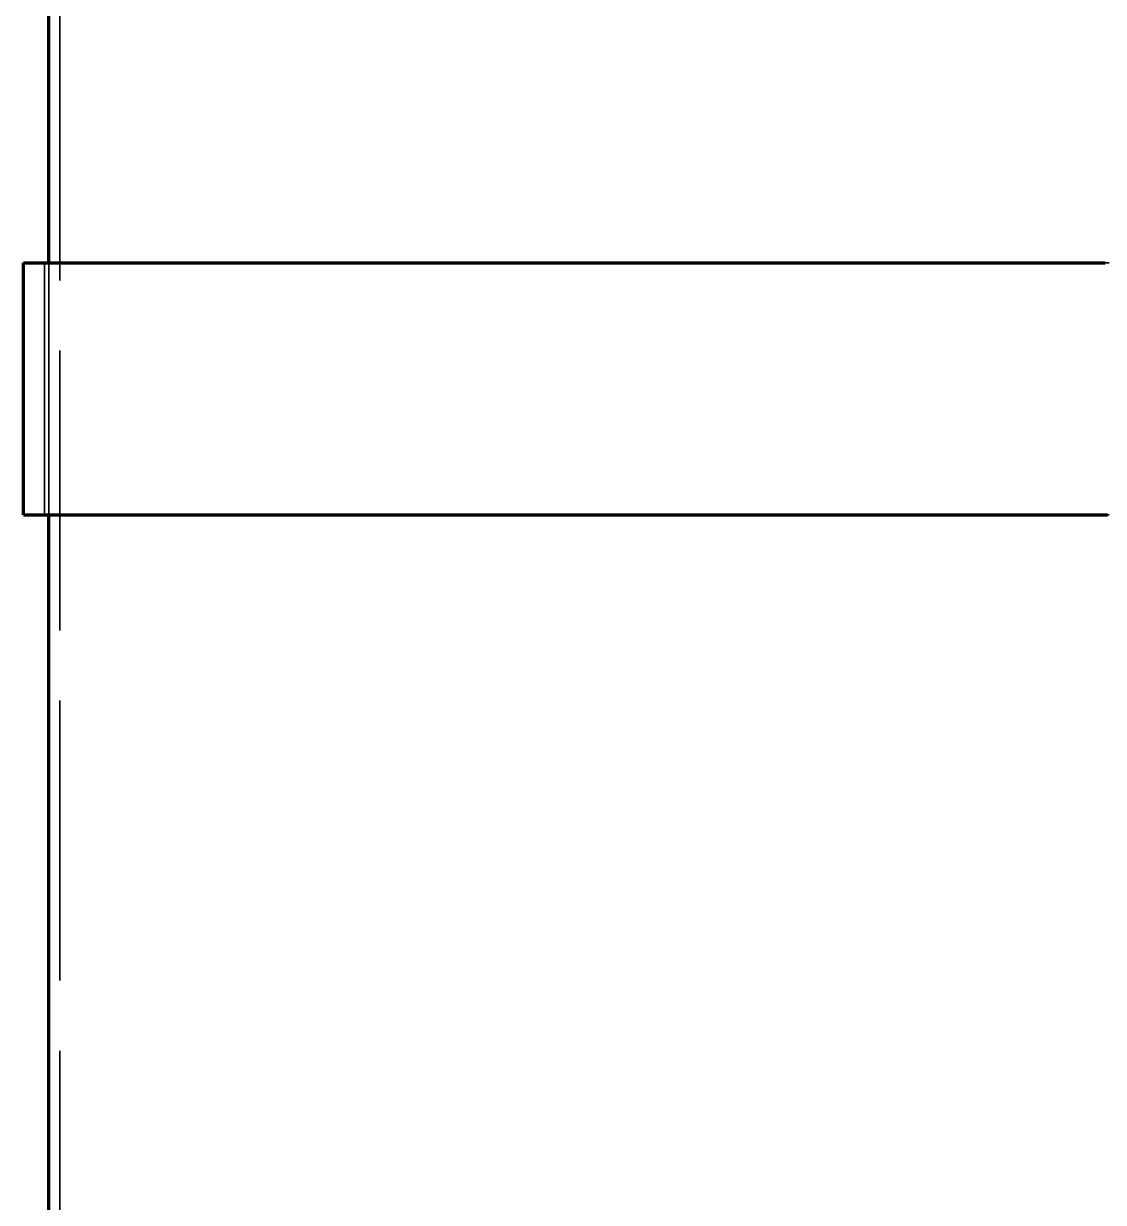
# Model space of a CAD drawing. Header units: millimetres. Extents: x 0 to 2208, y 0 to 420.
# Drawn here: x 169.47 to 184.89, y 140.17 to 157 of the extents above; entities that cross this region are included whole.
import ezdxf

# ---------------------------------------------------------------- set-up
doc = ezdxf.new("R2010")
doc.units = ezdxf.units.MM
doc.linetypes.add('IRAM-E-TRAZOS', pattern=[5, 4, -1])
doc.layers.add('01-VISIBLE', color=7, linetype='CONTINUOUS', lineweight=70)
doc.layers.add('02-OCULTA', color=4, linetype='IRAM-E-TRAZOS', lineweight=35)

msp = doc.modelspace()

# ---------------------------------------------------------------- linework, layer by layer
at = {"layer": '01-VISIBLE'}
for p, q in [((169.827, 153.585), (169.827, 173.935)), ((169.467, 149.985), (169.467, 153.585)), ((169.827, 126.155), (169.827, 149.985))]:
    msp.add_line(p, q, dxfattribs=at)
for points in [[(169.467, 153.585), (169.567, 153.585), (169.668, 153.585), (169.768, 153.585), (169.868, 153.585), (169.969, 153.585), (170.069, 153.585), (170.169, 153.585), (170.27, 153.585), (170.37, 153.585), (170.471, 153.585), (170.571, 153.585), (170.671, 153.585), (170.772, 153.585), (170.872, 153.585), (170.972, 153.585), (171.073, 153.585), (171.173, 153.585), (171.273, 153.585), (171.374, 153.585), (171.474, 153.585), (171.574, 153.585), (171.675, 153.585), (171.775, 153.585), (171.875, 153.585), (171.976, 153.585), (172.076, 153.585), (172.176, 153.585), (172.277, 153.585), (172.377, 153.585), (172.478, 153.585), (172.578, 153.585), (172.678, 153.585), (172.779, 153.585), (172.879, 153.585), (172.979, 153.585), (173.08, 153.585), (173.18, 153.585), (173.28, 153.585), (173.381, 153.585), (173.481, 153.585), (173.581, 153.585), (173.682, 153.585), (173.782, 153.585), (173.882, 153.585), (173.983, 153.585), (174.083, 153.585), (174.183, 153.585), (174.284, 153.585), (174.384, 153.585), (174.485, 153.585), (174.585, 153.585), (174.685, 153.585), (174.786, 153.585), (174.886, 153.585), (174.986, 153.585), (175.087, 153.585), (175.187, 153.585), (175.287, 153.585), (175.388, 153.585), (175.488, 153.585), (175.588, 153.585), (175.689, 153.585), (175.789, 153.585), (175.889, 153.585), (175.99, 153.585), (176.09, 153.585), (176.191, 153.585), (176.291, 153.585), (176.391, 153.585), (176.492, 153.585), (176.592, 153.585), (176.692, 153.585), (176.793, 153.585), (176.893, 153.585), (176.993, 153.585), (177.094, 153.585), (177.194, 153.585), (177.294, 153.585), (177.395, 153.585), (177.495, 153.585), (177.595, 153.585), (177.696, 153.585), (177.796, 153.585), (177.896, 153.585), (177.997, 153.585), (178.097, 153.585), (178.198, 153.585), (178.298, 153.585), (178.398, 153.585), (178.499, 153.585), (178.599, 153.585), (178.699, 153.585), (178.8, 153.585), (178.9, 153.585), (179, 153.585), (179.101, 153.585), (179.201, 153.585), (179.301, 153.585), (179.402, 153.585), (179.502, 153.585), (179.602, 153.585), (179.703, 153.585), (179.803, 153.585), (179.903, 153.585), (180.004, 153.585), (180.104, 153.585), (180.205, 153.585), (180.305, 153.585), (180.405, 153.585), (180.506, 153.585), (180.606, 153.585), (180.706, 153.585), (180.807, 153.585), (180.907, 153.585), (181.007, 153.585), (181.108, 153.585), (181.208, 153.585), (181.308, 153.585), (181.409, 153.585), (181.509, 153.585), (181.609, 153.585), (181.71, 153.585), (181.81, 153.585), (181.911, 153.585), (182.011, 153.585), (182.111, 153.585), (182.212, 153.585), (182.312, 153.585), (182.412, 153.585), (182.513, 153.585), (182.613, 153.585), (182.713, 153.585), (182.814, 153.585), (182.914, 153.585), (183.014, 153.585), (183.115, 153.585), (183.215, 153.585), (183.315, 153.585), (183.416, 153.585), (183.516, 153.585), (183.616, 153.585), (183.717, 153.585), (183.817, 153.585), (183.918, 153.585), (184.018, 153.585), (184.118, 153.585), (184.219, 153.585), (184.319, 153.585), (184.419, 153.585), (184.52, 153.585), (184.62, 153.585), (184.72, 153.585), (184.821, 153.585), (184.921, 153.585)], [(169.467, 149.985), (169.568, 149.985), (169.668, 149.985), (169.769, 149.985), (169.869, 149.985), (169.97, 149.985), (170.07, 149.985), (170.171, 149.985), (170.271, 149.985), (170.372, 149.985), (170.473, 149.985), (170.573, 149.985), (170.674, 149.985), (170.774, 149.985), (170.875, 149.985), (170.975, 149.985), (171.076, 149.985), (171.176, 149.985), (171.277, 149.985), (171.377, 149.985), (171.478, 149.985), (171.579, 149.985), (171.679, 149.985), (171.78, 149.985), (171.88, 149.985), (171.981, 149.985), (172.081, 149.985), (172.182, 149.985), (172.282, 149.985), (172.383, 149.985), (172.484, 149.985), (172.584, 149.985), (172.685, 149.985), (172.785, 149.985), (172.886, 149.985), (172.986, 149.985), (173.087, 149.985), (173.187, 149.985), (173.288, 149.985), (173.388, 149.985), (173.489, 149.985), (173.59, 149.985), (173.69, 149.985), (173.791, 149.985), (173.891, 149.985), (173.992, 149.985), (174.092, 149.985), (174.193, 149.985), (174.293, 149.985), (174.394, 149.985), (174.495, 149.985), (174.595, 149.985), (174.696, 149.985), (174.796, 149.985), (174.897, 149.985), (174.997, 149.985), (175.098, 149.985), (175.198, 149.985), (175.299, 149.985), (175.399, 149.985), (175.5, 149.985), (175.601, 149.985), (175.701, 149.985), (175.802, 149.985), (175.902, 149.985), (176.003, 149.985), (176.103, 149.985), (176.204, 149.985), (176.304, 149.985), (176.405, 149.985), (176.506, 149.985), (176.606, 149.985), (176.707, 149.985), (176.807, 149.985), (176.908, 149.985), (177.008, 149.985), (177.109, 149.985), (177.209, 149.985), (177.31, 149.985), (177.411, 149.985), (177.511, 149.985), (177.612, 149.985), (177.712, 149.985), (177.813, 149.985), (177.913, 149.985), (178.014, 149.985), (178.114, 149.985), (178.215, 149.985), (178.315, 149.985), (178.416, 149.985), (178.517, 149.985), (178.617, 149.985), (178.718, 149.985), (178.818, 149.985), (178.919, 149.985), (179.019, 149.985), (179.12, 149.985), (179.22, 149.985), (179.321, 149.985), (179.422, 149.985), (179.522, 149.985), (179.623, 149.985), (179.723, 149.985), (179.824, 149.985), (179.924, 149.985), (180.025, 149.985), (180.125, 149.985), (180.226, 149.985), (180.326, 149.985), (180.427, 149.985), (180.528, 149.985), (180.628, 149.985), (180.729, 149.985), (180.829, 149.985), (180.93, 149.985), (181.03, 149.985), (181.131, 149.985), (181.231, 149.985), (181.332, 149.985), (181.433, 149.985), (181.533, 149.985), (181.634, 149.985), (181.734, 149.985), (181.835, 149.985), (181.935, 149.985), (182.036, 149.985), (182.136, 149.985), (182.237, 149.985), (182.338, 149.985), (182.438, 149.985), (182.539, 149.985), (182.639, 149.985), (182.74, 149.985), (182.84, 149.985), (182.941, 149.985), (183.041, 149.985), (183.142, 149.985), (183.242, 149.985), (183.343, 149.985), (183.444, 149.985), (183.544, 149.985), (183.645, 149.985), (183.745, 149.985), (183.846, 149.985), (183.946, 149.985), (184.047, 149.985), (184.147, 149.985), (184.248, 149.985), (184.349, 149.985), (184.449, 149.985), (184.55, 149.985), (184.65, 149.985), (184.751, 149.985), (184.851, 149.985), (184.952, 149.985)]]:
    msp.add_lwpolyline(points, dxfattribs=at)
at = {"layer": '02-OCULTA'}
for p, q in [((169.987, 123.335), (169.987, 217.535)), ((169.767, 149.985), (169.767, 153.585)), ((169.827, 149.985), (169.827, 153.585))]:
    msp.add_line(p, q, dxfattribs=at)
for points in [[(184.915, 153.585), (184.815, 153.585), (184.714, 153.585), (184.614, 153.585), (184.514, 153.585), (184.413, 153.585), (184.313, 153.585), (184.213, 153.585), (184.112, 153.585), (184.012, 153.585), (183.912, 153.585), (183.811, 153.585), (183.711, 153.585), (183.611, 153.585), (183.511, 153.585), (183.41, 153.585), (183.31, 153.585), (183.21, 153.585), (183.109, 153.585), (183.009, 153.585), (182.909, 153.585), (182.808, 153.585), (182.708, 153.585), (182.608, 153.585), (182.507, 153.585), (182.407, 153.585), (182.307, 153.585), (182.206, 153.585), (182.106, 153.585), (182.006, 153.585), (181.906, 153.585), (181.805, 153.585), (181.705, 153.585), (181.605, 153.585), (181.504, 153.585), (181.404, 153.585), (181.304, 153.585), (181.203, 153.585), (181.103, 153.585), (181.003, 153.585), (180.902, 153.585), (180.802, 153.585), (180.702, 153.585), (180.602, 153.585), (180.501, 153.585), (180.401, 153.585), (180.301, 153.585), (180.2, 153.585), (180.1, 153.585), (180, 153.585), (179.899, 153.585), (179.799, 153.585), (179.699, 153.585), (179.598, 153.585), (179.498, 153.585), (179.398, 153.585), (179.297, 153.585), (179.197, 153.585), (179.097, 153.585), (178.997, 153.585), (178.896, 153.585), (178.796, 153.585), (178.696, 153.585), (178.595, 153.585), (178.495, 153.585), (178.395, 153.585), (178.294, 153.585), (178.194, 153.585), (178.094, 153.585), (177.993, 153.585), (177.893, 153.585), (177.793, 153.585), (177.692, 153.585), (177.592, 153.585), (177.492, 153.585), (177.392, 153.585), (177.291, 153.585), (177.191, 153.585), (177.091, 153.585), (176.99, 153.585), (176.89, 153.585), (176.79, 153.585), (176.689, 153.585), (176.589, 153.585), (176.489, 153.585), (176.388, 153.585), (176.288, 153.585), (176.188, 153.585), (176.088, 153.585), (175.987, 153.585), (175.887, 153.585), (175.787, 153.585), (175.686, 153.585), (175.586, 153.585), (175.486, 153.585), (175.385, 153.585), (175.285, 153.585), (175.185, 153.585), (175.084, 153.585), (174.984, 153.585), (174.884, 153.585), (174.783, 153.585), (174.683, 153.585), (174.583, 153.585), (174.483, 153.585), (174.382, 153.585), (174.282, 153.585), (174.182, 153.585), (174.081, 153.585), (173.981, 153.585), (173.881, 153.585), (173.78, 153.585), (173.68, 153.585), (173.58, 153.585), (173.479, 153.585), (173.379, 153.585), (173.279, 153.585), (173.179, 153.585), (173.078, 153.585), (172.978, 153.585), (172.878, 153.585), (172.777, 153.585), (172.677, 153.585), (172.577, 153.585), (172.476, 153.585), (172.376, 153.585), (172.276, 153.585), (172.175, 153.585), (172.075, 153.585), (171.975, 153.585), (171.874, 153.585), (171.774, 153.585), (171.674, 153.585), (171.574, 153.585), (171.473, 153.585), (171.373, 153.585), (171.273, 153.585), (171.172, 153.585), (171.072, 153.585), (170.972, 153.585), (170.871, 153.585), (170.771, 153.585), (170.671, 153.585), (170.57, 153.585), (170.47, 153.585), (170.37, 153.585), (170.269, 153.585), (170.169, 153.585), (170.069, 153.585), (169.969, 153.585), (169.868, 153.585), (169.768, 153.585), (169.668, 153.585), (169.567, 153.585), (169.467, 153.585)], [(184.975, 153.585), (184.875, 153.585), (184.775, 153.585), (184.675, 153.585), (184.575, 153.585), (184.475, 153.585), (184.375, 153.585), (184.275, 153.585), (184.175, 153.585), (184.075, 153.585), (183.974, 153.585), (183.874, 153.585), (183.774, 153.585), (183.674, 153.585), (183.574, 153.585), (183.474, 153.585), (183.374, 153.585), (183.274, 153.585), (183.174, 153.585), (183.074, 153.585), (182.974, 153.585), (182.874, 153.585), (182.774, 153.585), (182.674, 153.585), (182.574, 153.585), (182.474, 153.585), (182.374, 153.585), (182.274, 153.585), (182.174, 153.585), (182.073, 153.585), (181.973, 153.585), (181.873, 153.585), (181.773, 153.585), (181.673, 153.585), (181.573, 153.585), (181.473, 153.585), (181.373, 153.585), (181.273, 153.585), (181.173, 153.585), (181.073, 153.585), (180.973, 153.585), (180.873, 153.585), (180.773, 153.585), (180.673, 153.585), (180.573, 153.585), (180.473, 153.585), (180.373, 153.585), (180.273, 153.585), (180.172, 153.585), (180.072, 153.585), (179.972, 153.585), (179.872, 153.585), (179.772, 153.585), (179.672, 153.585), (179.572, 153.585), (179.472, 153.585), (179.372, 153.585), (179.272, 153.585), (179.172, 153.585), (179.072, 153.585), (178.972, 153.585), (178.872, 153.585), (178.772, 153.585), (178.672, 153.585), (178.572, 153.585), (178.472, 153.585), (178.372, 153.585), (178.271, 153.585), (178.171, 153.585), (178.071, 153.585), (177.971, 153.585), (177.871, 153.585), (177.771, 153.585), (177.671, 153.585), (177.571, 153.585), (177.471, 153.585), (177.371, 153.585), (177.271, 153.585), (177.171, 153.585), (177.071, 153.585), (176.971, 153.585), (176.871, 153.585), (176.771, 153.585), (176.671, 153.585), (176.571, 153.585), (176.471, 153.585), (176.37, 153.585), (176.27, 153.585), (176.17, 153.585), (176.07, 153.585), (175.97, 153.585), (175.87, 153.585), (175.77, 153.585), (175.67, 153.585), (175.57, 153.585), (175.47, 153.585), (175.37, 153.585), (175.27, 153.585), (175.17, 153.585), (175.07, 153.585), (174.97, 153.585), (174.87, 153.585), (174.77, 153.585), (174.67, 153.585), (174.57, 153.585), (174.469, 153.585), (174.369, 153.585), (174.269, 153.585), (174.169, 153.585), (174.069, 153.585), (173.969, 153.585), (173.869, 153.585), (173.769, 153.585), (173.669, 153.585), (173.569, 153.585), (173.469, 153.585), (173.369, 153.585), (173.269, 153.585), (173.169, 153.585), (173.069, 153.585), (172.969, 153.585), (172.869, 153.585), (172.769, 153.585), (172.669, 153.585), (172.568, 153.585), (172.468, 153.585), (172.368, 153.585), (172.268, 153.585), (172.168, 153.585), (172.068, 153.585), (171.968, 153.585), (171.868, 153.585), (171.768, 153.585), (171.668, 153.585), (171.568, 153.585), (171.468, 153.585), (171.368, 153.585), (171.268, 153.585), (171.168, 153.585), (171.068, 153.585), (170.968, 153.585), (170.868, 153.585), (170.768, 153.585), (170.667, 153.585), (170.567, 153.585), (170.467, 153.585), (170.367, 153.585), (170.267, 153.585), (170.167, 153.585), (170.067, 153.585), (169.967, 153.585), (169.867, 153.585), (169.767, 153.585)], [(169.767, 153.585), (169.867, 153.585), (169.968, 153.585), (170.068, 153.585), (170.168, 153.585), (170.269, 153.585), (170.369, 153.585), (170.469, 153.585), (170.57, 153.585), (170.67, 153.585), (170.77, 153.585), (170.87, 153.585), (170.971, 153.585), (171.071, 153.585), (171.171, 153.585), (171.272, 153.585), (171.372, 153.585), (171.472, 153.585), (171.573, 153.585), (171.673, 153.585), (171.773, 153.585), (171.874, 153.585), (171.974, 153.585), (172.074, 153.585), (172.175, 153.585), (172.275, 153.585), (172.375, 153.585), (172.476, 153.585), (172.576, 153.585), (172.676, 153.585), (172.776, 153.585), (172.877, 153.585), (172.977, 153.585), (173.077, 153.585), (173.178, 153.585), (173.278, 153.585), (173.378, 153.585), (173.479, 153.585), (173.579, 153.585), (173.679, 153.585), (173.78, 153.585), (173.88, 153.585), (173.98, 153.585), (174.081, 153.585), (174.181, 153.585), (174.281, 153.585), (174.382, 153.585), (174.482, 153.585), (174.582, 153.585), (174.682, 153.585), (174.783, 153.585), (174.883, 153.585), (174.983, 153.585), (175.084, 153.585), (175.184, 153.585), (175.284, 153.585), (175.385, 153.585), (175.485, 153.585), (175.585, 153.585), (175.686, 153.585), (175.786, 153.585), (175.886, 153.585), (175.987, 153.585), (176.087, 153.585), (176.187, 153.585), (176.288, 153.585), (176.388, 153.585), (176.488, 153.585), (176.588, 153.585), (176.689, 153.585), (176.789, 153.585), (176.889, 153.585), (176.99, 153.585), (177.09, 153.585), (177.19, 153.585), (177.291, 153.585), (177.391, 153.585), (177.491, 153.585), (177.592, 153.585), (177.692, 153.585), (177.792, 153.585), (177.893, 153.585), (177.993, 153.585), (178.093, 153.585), (178.194, 153.585), (178.294, 153.585), (178.394, 153.585), (178.494, 153.585), (178.595, 153.585), (178.695, 153.585), (178.795, 153.585), (178.896, 153.585), (178.996, 153.585), (179.096, 153.585), (179.197, 153.585), (179.297, 153.585), (179.397, 153.585), (179.498, 153.585), (179.598, 153.585), (179.698, 153.585), (179.799, 153.585), (179.899, 153.585), (179.999, 153.585), (180.1, 153.585), (180.2, 153.585), (180.3, 153.585), (180.4, 153.585), (180.501, 153.585), (180.601, 153.585), (180.701, 153.585), (180.802, 153.585), (180.902, 153.585), (181.002, 153.585), (181.103, 153.585), (181.203, 153.585), (181.303, 153.585), (181.404, 153.585), (181.504, 153.585), (181.604, 153.585), (181.705, 153.585), (181.805, 153.585), (181.905, 153.585), (182.006, 153.585), (182.106, 153.585), (182.206, 153.585), (182.306, 153.585), (182.407, 153.585), (182.507, 153.585), (182.607, 153.585), (182.708, 153.585), (182.808, 153.585), (182.908, 153.585), (183.009, 153.585), (183.109, 153.585), (183.209, 153.585), (183.31, 153.585), (183.41, 153.585), (183.51, 153.585), (183.611, 153.585), (183.711, 153.585), (183.811, 153.585), (183.912, 153.585), (184.012, 153.585), (184.112, 153.585), (184.212, 153.585), (184.313, 153.585), (184.413, 153.585), (184.513, 153.585), (184.614, 153.585), (184.714, 153.585), (184.814, 153.585), (184.915, 153.585)], [(184.915, 149.985), (184.815, 149.985), (184.714, 149.985), (184.614, 149.985), (184.514, 149.985), (184.413, 149.985), (184.313, 149.985), (184.213, 149.985), (184.112, 149.985), (184.012, 149.985), (183.912, 149.985), (183.811, 149.985), (183.711, 149.985), (183.611, 149.985), (183.511, 149.985), (183.41, 149.985), (183.31, 149.985), (183.21, 149.985), (183.109, 149.985), (183.009, 149.985), (182.909, 149.985), (182.808, 149.985), (182.708, 149.985), (182.608, 149.985), (182.507, 149.985), (182.407, 149.985), (182.307, 149.985), (182.206, 149.985), (182.106, 149.985), (182.006, 149.985), (181.906, 149.985), (181.805, 149.985), (181.705, 149.985), (181.605, 149.985), (181.504, 149.985), (181.404, 149.985), (181.304, 149.985), (181.203, 149.985), (181.103, 149.985), (181.003, 149.985), (180.902, 149.985), (180.802, 149.985), (180.702, 149.985), (180.602, 149.985), (180.501, 149.985), (180.401, 149.985), (180.301, 149.985), (180.2, 149.985), (180.1, 149.985), (180, 149.985), (179.899, 149.985), (179.799, 149.985), (179.699, 149.985), (179.598, 149.985), (179.498, 149.985), (179.398, 149.985), (179.297, 149.985), (179.197, 149.985), (179.097, 149.985), (178.997, 149.985), (178.896, 149.985), (178.796, 149.985), (178.696, 149.985), (178.595, 149.985), (178.495, 149.985), (178.395, 149.985), (178.294, 149.985), (178.194, 149.985), (178.094, 149.985), (177.993, 149.985), (177.893, 149.985), (177.793, 149.985), (177.692, 149.985), (177.592, 149.985), (177.492, 149.985), (177.392, 149.985), (177.291, 149.985), (177.191, 149.985), (177.091, 149.985), (176.99, 149.985), (176.89, 149.985), (176.79, 149.985), (176.689, 149.985), (176.589, 149.985), (176.489, 149.985), (176.388, 149.985), (176.288, 149.985), (176.188, 149.985), (176.088, 149.985), (175.987, 149.985), (175.887, 149.985), (175.787, 149.985), (175.686, 149.985), (175.586, 149.985), (175.486, 149.985), (175.385, 149.985), (175.285, 149.985), (175.185, 149.985), (175.084, 149.985), (174.984, 149.985), (174.884, 149.985), (174.783, 149.985), (174.683, 149.985), (174.583, 149.985), (174.483, 149.985), (174.382, 149.985), (174.282, 149.985), (174.182, 149.985), (174.081, 149.985), (173.981, 149.985), (173.881, 149.985), (173.78, 149.985), (173.68, 149.985), (173.58, 149.985), (173.479, 149.985), (173.379, 149.985), (173.279, 149.985), (173.179, 149.985), (173.078, 149.985), (172.978, 149.985), (172.878, 149.985), (172.777, 149.985), (172.677, 149.985), (172.577, 149.985), (172.476, 149.985), (172.376, 149.985), (172.276, 149.985), (172.175, 149.985), (172.075, 149.985), (171.975, 149.985), (171.874, 149.985), (171.774, 149.985), (171.674, 149.985), (171.574, 149.985), (171.473, 149.985), (171.373, 149.985), (171.273, 149.985), (171.172, 149.985), (171.072, 149.985), (170.972, 149.985), (170.871, 149.985), (170.771, 149.985), (170.671, 149.985), (170.57, 149.985), (170.47, 149.985), (170.37, 149.985), (170.269, 149.985), (170.169, 149.985), (170.069, 149.985), (169.969, 149.985), (169.868, 149.985), (169.768, 149.985), (169.668, 149.985), (169.567, 149.985), (169.467, 149.985)], [(184.915, 149.985), (184.814, 149.985), (184.714, 149.985), (184.614, 149.985), (184.513, 149.985), (184.413, 149.985), (184.313, 149.985), (184.212, 149.985), (184.112, 149.985), (184.012, 149.985), (183.912, 149.985), (183.811, 149.985), (183.711, 149.985), (183.611, 149.985), (183.51, 149.985), (183.41, 149.985), (183.31, 149.985), (183.209, 149.985), (183.109, 149.985), (183.009, 149.985), (182.908, 149.985), (182.808, 149.985), (182.708, 149.985), (182.607, 149.985), (182.507, 149.985), (182.407, 149.985), (182.306, 149.985), (182.206, 149.985), (182.106, 149.985), (182.006, 149.985), (181.905, 149.985), (181.805, 149.985), (181.705, 149.985), (181.604, 149.985), (181.504, 149.985), (181.404, 149.985), (181.303, 149.985), (181.203, 149.985), (181.103, 149.985), (181.002, 149.985), (180.902, 149.985), (180.802, 149.985), (180.701, 149.985), (180.601, 149.985), (180.501, 149.985), (180.4, 149.985), (180.3, 149.985), (180.2, 149.985), (180.1, 149.985), (179.999, 149.985), (179.899, 149.985), (179.799, 149.985), (179.698, 149.985), (179.598, 149.985), (179.498, 149.985), (179.397, 149.985), (179.297, 149.985), (179.197, 149.985), (179.096, 149.985), (178.996, 149.985), (178.896, 149.985), (178.795, 149.985), (178.695, 149.985), (178.595, 149.985), (178.494, 149.985), (178.394, 149.985), (178.294, 149.985), (178.194, 149.985), (178.093, 149.985), (177.993, 149.985), (177.893, 149.985), (177.792, 149.985), (177.692, 149.985), (177.592, 149.985), (177.491, 149.985), (177.391, 149.985), (177.291, 149.985), (177.19, 149.985), (177.09, 149.985), (176.99, 149.985), (176.889, 149.985), (176.789, 149.985), (176.689, 149.985), (176.588, 149.985), (176.488, 149.985), (176.388, 149.985), (176.288, 149.985), (176.187, 149.985), (176.087, 149.985), (175.987, 149.985), (175.886, 149.985), (175.786, 149.985), (175.686, 149.985), (175.585, 149.985), (175.485, 149.985), (175.385, 149.985), (175.284, 149.985), (175.184, 149.985), (175.084, 149.985), (174.983, 149.985), (174.883, 149.985), (174.783, 149.985), (174.682, 149.985), (174.582, 149.985), (174.482, 149.985), (174.382, 149.985), (174.281, 149.985), (174.181, 149.985), (174.081, 149.985), (173.98, 149.985), (173.88, 149.985), (173.78, 149.985), (173.679, 149.985), (173.579, 149.985), (173.479, 149.985), (173.378, 149.985), (173.278, 149.985), (173.178, 149.985), (173.077, 149.985), (172.977, 149.985), (172.877, 149.985), (172.776, 149.985), (172.676, 149.985), (172.576, 149.985), (172.476, 149.985), (172.375, 149.985), (172.275, 149.985), (172.175, 149.985), (172.074, 149.985), (171.974, 149.985), (171.874, 149.985), (171.773, 149.985), (171.673, 149.985), (171.573, 149.985), (171.472, 149.985), (171.372, 149.985), (171.272, 149.985), (171.171, 149.985), (171.071, 149.985), (170.971, 149.985), (170.87, 149.985), (170.77, 149.985), (170.67, 149.985), (170.57, 149.985), (170.469, 149.985), (170.369, 149.985), (170.269, 149.985), (170.168, 149.985), (170.068, 149.985), (169.968, 149.985), (169.867, 149.985), (169.767, 149.985)], [(169.767, 149.985), (169.867, 149.985), (169.967, 149.985), (170.067, 149.985), (170.167, 149.985), (170.267, 149.985), (170.367, 149.985), (170.467, 149.985), (170.567, 149.985), (170.667, 149.985), (170.768, 149.985), (170.868, 149.985), (170.968, 149.985), (171.068, 149.985), (171.168, 149.985), (171.268, 149.985), (171.368, 149.985), (171.468, 149.985), (171.568, 149.985), (171.668, 149.985), (171.768, 149.985), (171.868, 149.985), (171.968, 149.985), (172.068, 149.985), (172.168, 149.985), (172.268, 149.985), (172.368, 149.985), (172.468, 149.985), (172.568, 149.985), (172.669, 149.985), (172.769, 149.985), (172.869, 149.985), (172.969, 149.985), (173.069, 149.985), (173.169, 149.985), (173.269, 149.985), (173.369, 149.985), (173.469, 149.985), (173.569, 149.985), (173.669, 149.985), (173.769, 149.985), (173.869, 149.985), (173.969, 149.985), (174.069, 149.985), (174.169, 149.985), (174.269, 149.985), (174.369, 149.985), (174.469, 149.985), (174.57, 149.985), (174.67, 149.985), (174.77, 149.985), (174.87, 149.985), (174.97, 149.985), (175.07, 149.985), (175.17, 149.985), (175.27, 149.985), (175.37, 149.985), (175.47, 149.985), (175.57, 149.985), (175.67, 149.985), (175.77, 149.985), (175.87, 149.985), (175.97, 149.985), (176.07, 149.985), (176.17, 149.985), (176.27, 149.985), (176.37, 149.985), (176.471, 149.985), (176.571, 149.985), (176.671, 149.985), (176.771, 149.985), (176.871, 149.985), (176.971, 149.985), (177.071, 149.985), (177.171, 149.985), (177.271, 149.985), (177.371, 149.985), (177.471, 149.985), (177.571, 149.985), (177.671, 149.985), (177.771, 149.985), (177.871, 149.985), (177.971, 149.985), (178.071, 149.985), (178.171, 149.985), (178.271, 149.985), (178.372, 149.985), (178.472, 149.985), (178.572, 149.985), (178.672, 149.985), (178.772, 149.985), (178.872, 149.985), (178.972, 149.985), (179.072, 149.985), (179.172, 149.985), (179.272, 149.985), (179.372, 149.985), (179.472, 149.985), (179.572, 149.985), (179.672, 149.985), (179.772, 149.985), (179.872, 149.985), (179.972, 149.985), (180.072, 149.985), (180.172, 149.985), (180.273, 149.985), (180.373, 149.985), (180.473, 149.985), (180.573, 149.985), (180.673, 149.985), (180.773, 149.985), (180.873, 149.985), (180.973, 149.985), (181.073, 149.985), (181.173, 149.985), (181.273, 149.985), (181.373, 149.985), (181.473, 149.985), (181.573, 149.985), (181.673, 149.985), (181.773, 149.985), (181.873, 149.985), (181.973, 149.985), (182.073, 149.985), (182.174, 149.985), (182.274, 149.985), (182.374, 149.985), (182.474, 149.985), (182.574, 149.985), (182.674, 149.985), (182.774, 149.985), (182.874, 149.985), (182.974, 149.985), (183.074, 149.985), (183.174, 149.985), (183.274, 149.985), (183.374, 149.985), (183.474, 149.985), (183.574, 149.985), (183.674, 149.985), (183.774, 149.985), (183.874, 149.985), (183.974, 149.985), (184.075, 149.985), (184.175, 149.985), (184.275, 149.985), (184.375, 149.985), (184.475, 149.985), (184.575, 149.985), (184.675, 149.985), (184.775, 149.985), (184.875, 149.985), (184.975, 149.985)]]:
    msp.add_lwpolyline(points, dxfattribs=at)

doc.saveas('drawing.dxf')
